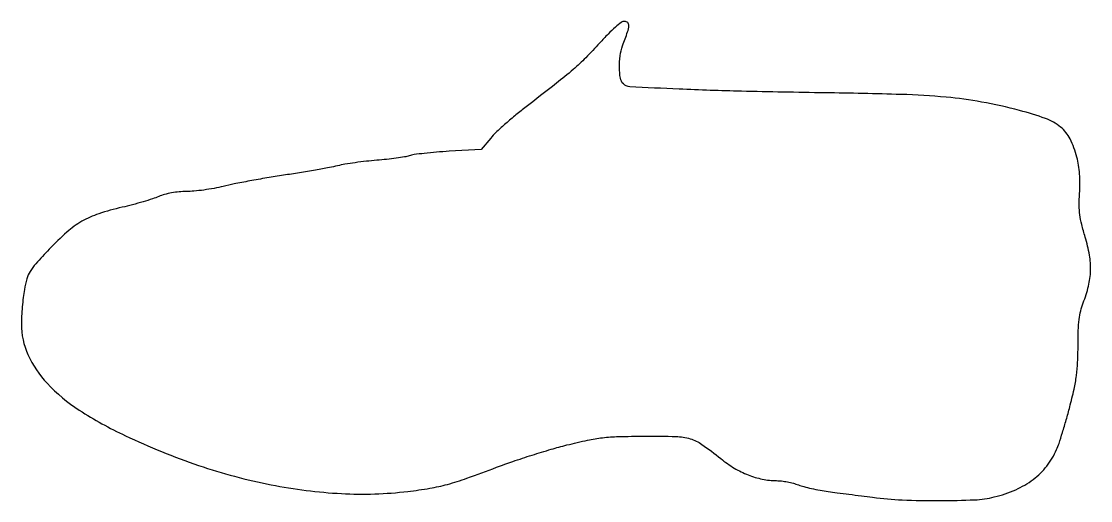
# Model space of a CAD drawing. Extents: x 0 to 396, y 1 to 178.
import ezdxf

# ---------------------------------------------------------------- set-up
doc = ezdxf.new("R2010")
doc.units = 0

msp = doc.modelspace()

# ---------------------------------------------------------------- linework, layer by layer
msp.add_lwpolyline([(213.971838, 169.968761, -0.011818), (208.836774, 164.53639, -0.019054), (204.186709, 160.188864, -0.01225), (197.962459, 155.060296, -0.002306), (186.31559, 146.01974, 0.009132), (182.544114, 143.008836, 0.008594), (178.806822, 139.801865, 0.00859), (175.59278, 136.846194, 0.029237), (173.651081, 134.768656), (170.170981, 130.579074), (158.335491, 129.888341, 0.006027), (153.583273, 129.553471, 0.007092), (149.091957, 129.118309, 0.006305), (145.31422, 128.649826, 0.043222), (143.488192, 128.236922, -0.035217), (141.776581, 127.821025, -0.007342), (138.720822, 127.348942, -0.007672), (135.150171, 126.906615, -0.007182), (131.488192, 126.563057, 0.008322), (127.643999, 126.193558, 0.006699), (123.524656, 125.672319, 0.006778), (119.731617, 125.08812, 0.017193), (117, 124.532244, -0.012465), (113.971624, 123.886107, -0.002903), (108.85625, 122.95805, -0.002993), (102.954688, 121.959097, -0.002931), (97, 121.023579, 0.004334), (90.87839, 120.044222, 0.003757), (84.47514, 118.913258, 0.003782), (78.690806, 117.801433, 0.011039), (74.72388, 116.916274, -0.014743), (71.315919, 116.182291, -0.010837), (67.501522, 115.562905, -0.01097), (63.864177, 115.134046, -0.02386), (61.056786, 115, 0.023886), (58.374086, 114.87177, 0.020992), (55.59637, 114.487401, 0.021684), (52.98958, 113.896688, 0.034588), (50.832905, 113.145054, -0.022746), (48.552632, 112.289318, -0.007077), (45.056182, 111.210131, -0.007059), (41.110408, 110.113409, -0.007726), (37.251969, 109.162898, 0.022892), (28.61912, 106.756381, 0.051336), (22.4136, 103.983529, 0.050707), (16.85713, 99.981974, 0.021848), (10.290181, 93.625106, 0.00664), (5.369315, 88.286299, 0.044896), (3.219838, 85.409394, 0.068322), (2.027186, 82.706182, 0.026672), (1.111618, 78.719554, 0.013465), (0.685414, 75.810729, 0.008), (0.326769, 72.325979, 0.008004), (0.080242, 68.837386, 0.013667), (0.000789, 65.918087, 0.106818), (2.446921, 54.605469, 0.081196), (9.500765, 44.020437, 0.062591), (21.431387, 34.05422, 0.032097), (38.5, 24.579781, 0.028646), (65.595247, 13.591169, 0.033323), (92.446568, 6.408222, 0.035395), (118.447139, 3.167387, 0.042894), (143, 3.965429, 0.012792), (151.147771, 5.145307, 0.023968), (157.647941, 6.580589, 0.019205), (164.85737, 8.839607, 0.005519), (175.831911, 12.884148, -0.008613), (181.856427, 15.062169, -0.005409), (188.968825, 17.410178, -0.005429), (196.020907, 19.569944, -0.009886), (201.831911, 21.15669, -0.008903), (209.527395, 22.950292, -0.024429), (215.030966, 23.85162, -0.021519), (220.970513, 24.270763, -0.005668), (230.5, 24.424046, -0.007631), (242.262992, 24.300367, -0.065063), (247.463563, 23.483938, -0.082489), (251.792663, 21.391328, -0.015829), (258.778511, 16.11886, 0.033833), (263.807055, 12.600271, 0.041652), (268.936838, 10.06099, 0.044102), (274.151078, 8.514962, 0.047363), (279.431501, 7.956107, -0.028844), (281.278791, 7.829444, -0.016641), (283.479878, 7.475562, -0.016593), (285.672933, 6.971607, -0.026595), (287.5, 6.381844, 0.026484), (289.51706, 5.730259, 0.010156), (292.38125, 5.031809, 0.010024), (295.526785, 4.39801, 0.012151), (298.5, 3.93501, 0.000032), (301.853007, 3.496242, 0.000015), (306.234375, 2.923319, 0.000014), (310.851181, 2.319883, 0.00002), (315, 1.777904, 0.021845), (325.966661, 0.830487, 0.011322), (339.716639, 0.557481, 0.010077), (352.764304, 0.856876, 0.050317), (360, 1.903444, 0.042571), (367.929669, 4.613205, 0.058986), (374.397942, 8.422311, 0.063737), (379.42443, 13.368525, 0.062629), (383.078058, 19.449195, 0.024133), (383.959096, 21.736293, 0.005272), (385.242522, 25.758089, 0.005479), (386.628497, 30.447011, 0.005231), (387.933714, 35.237916, 0.009335), (389.516336, 41.794455, 0.021001), (390.412776, 46.829739, 0.022091), (390.858175, 51.764366, 0.011461), (391, 57.950896, -0.008307), (391.093566, 63.58213, -0.02164), (391.403197, 67.621615, -0.029034), (391.97957, 70.828596, -0.034911), (392.901422, 73.749905, 0.034644), (394.874358, 79.990449, 0.051634), (395.637319, 85.660002, 0.050422), (395.229386, 91.464132, 0.031188), (393.647236, 98.122759, -0.012642), (392.349758, 102.804388, -0.029363), (391.675045, 106.38277, -0.031214), (391.446465, 109.881044, -0.016138), (391.575495, 114.263776, 0.015575), (391.689352, 117.988648, 0.018527), (391.557013, 121.502892, 0.019827), (391.182705, 124.76233, 0.025367), (390.568554, 127.720418, 0.051753), (388.035826, 134.472808, 0.106382), (384.527492, 138.862851, 0.084016), (378.951162, 142.033209, 0.023833), (369.39044, 145.008185, 0.017731), (355.308656, 148.135776, 0.023164), (342.241131, 149.934325, 0.015411), (325.514901, 150.932993, 0.003573), (297.337219, 151.543677, -0.002201), (266.41965, 152.128871, -0.005194), (243.37605, 152.906115, -0.001957), (225.128983, 153.78299, -0.18545), (222.765185, 154.834815, -0.153666), (221.659833, 156.95566, -0.039038), (221.277521, 160.865665, -0.039362), (221.535583, 165.215872, -0.054605), (222.4899, 169, 0.006902), (224.305928, 174.095944, 0.061906), (224.787865, 176.415251, 0.22214), (224.374066, 177.528228, 0.196902), (223.222524, 178, 0.159686), (222.000787, 177.599602, 0.020392), (219.812721, 175.851181, 0.020054), (217.122339, 173.319304, 0.010501)], format="xyb", close=True)

doc.saveas('drawing.dxf')
